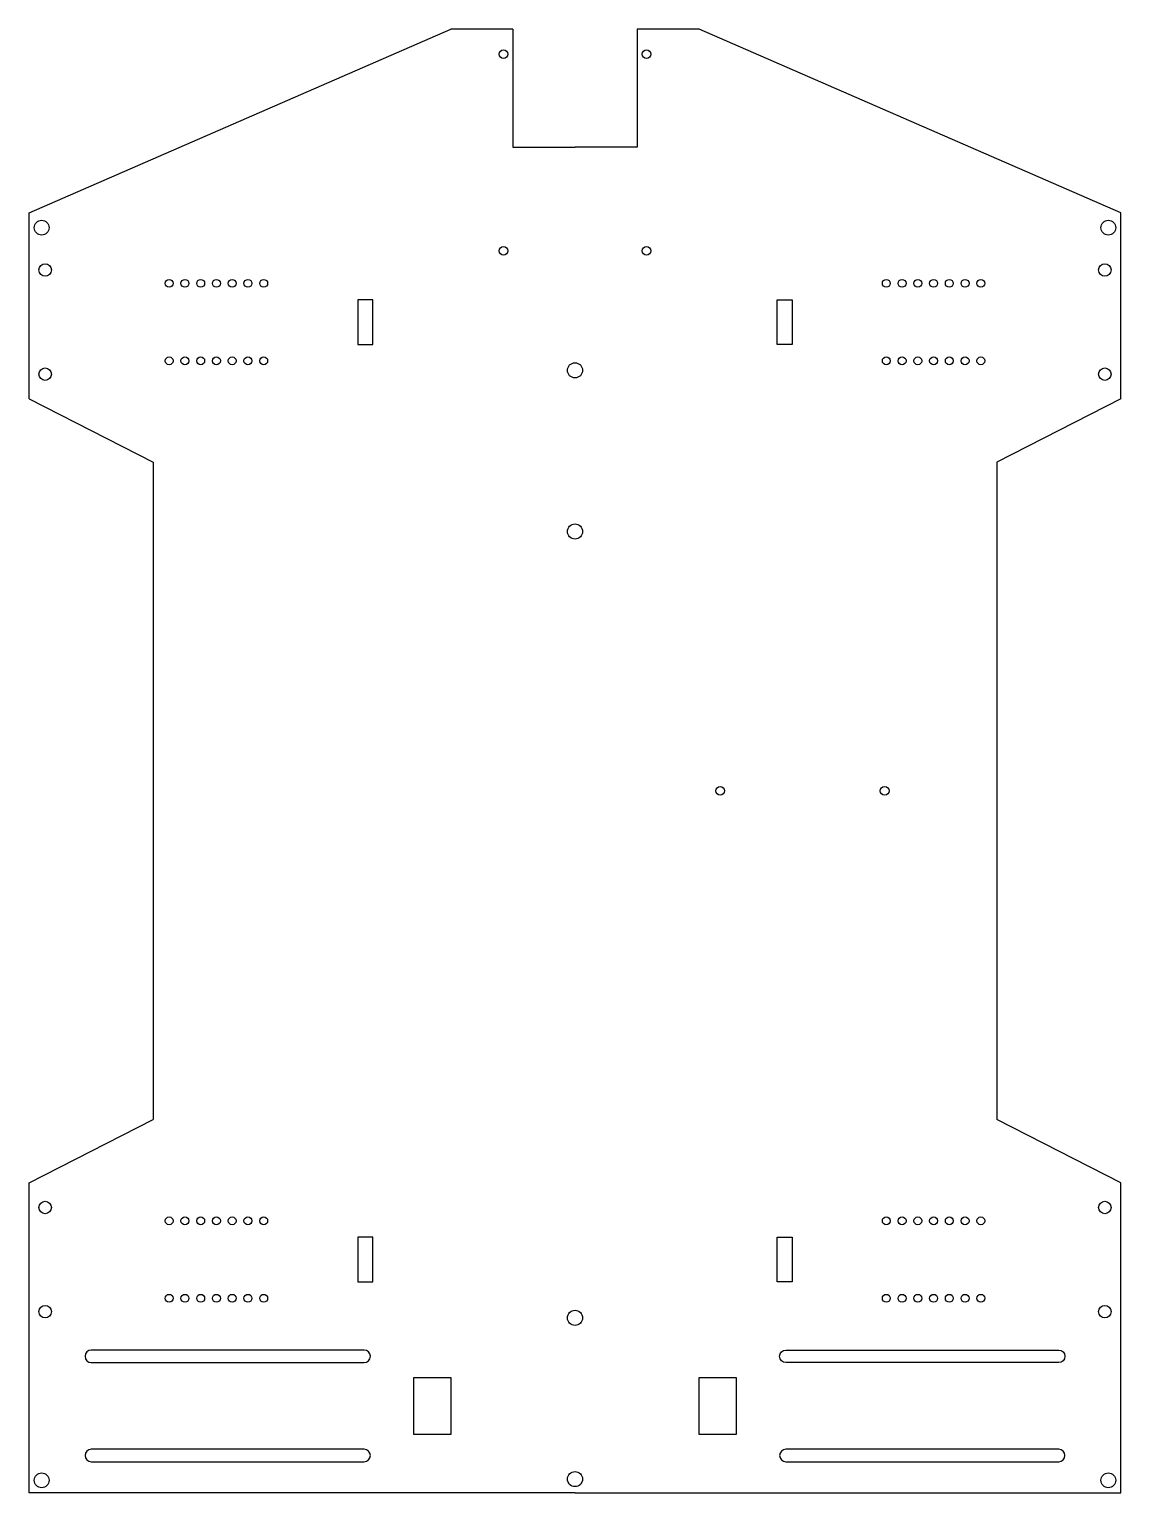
# Model space of a CAD drawing. Header units: millimetres. Extents: x 132 to 572, y -763 to -173.
import ezdxf

# ---------------------------------------------------------------- set-up
doc = ezdxf.new("R2010")
doc.units = ezdxf.units.MM

msp = doc.modelspace()

# ---------------------------------------------------------------- linework, layer by layer
for p, q in [((132.26, -246.73), (302.26, -172.68)), ((327.26, -172.68), (302.26, -172.68)), ((327.26, -172.68), (327.26, -220.18)), ((377.26, -172.68), (377.26, -220.18)), ((402.26, -172.68), (377.26, -172.68)), ((572.26, -246.73), (402.26, -172.68)), ((327.26, -220.18), (352.26, -220.18)), ((377.26, -220.18), (352.26, -220.18)), ((132.26, -321.73), (132.26, -246.73)), ((572.26, -321.73), (572.26, -246.73)), ((132.26, -321.73), (182.26, -347.2)), ((572.26, -321.73), (522.26, -347.2)), ((182.26, -347.2), (182.26, -612.2)), ((522.26, -347.2), (522.26, -612.2)), ((132.26, -637.68), (182.26, -612.2)), ((572.26, -637.68), (522.26, -612.2)), ((132.26, -762.68), (132.26, -637.68)), ((572.26, -762.68), (572.26, -637.68)), ((352.26, -762.68), (132.26, -762.68)), ((352.26, -762.68), (572.26, -762.68))]:
    msp.add_line(p, q)
for points in [[(270.76, -281.73), (264.76, -281.73), (264.76, -299.73), (270.76, -299.73)], [(433.76, -281.73), (439.76, -281.73), (439.76, -299.73), (433.76, -299.73)], [(264.76, -677.68), (270.76, -677.68), (270.76, -659.68), (264.76, -659.68)], [(439.76, -659.68), (439.76, -677.68), (433.76, -677.68), (433.76, -659.68)], [(287.26, -716.18), (302.26, -716.18), (302.26, -739.18), (287.26, -739.18)], [(402.26, -716.18), (417.26, -716.18), (417.26, -739.18), (402.26, -739.18)]]:
    msp.add_lwpolyline(points, close=True)
for points in [[(157.26, -710.18), (267.26, -710.18, 1), (267.26, -705.18), (157.26, -705.18, 1)], [(547.26, -705.18, -1), (547.26, -710.18), (437.26, -710.18, -1), (437.26, -705.18)], [(157.26, -745.18, 1), (157.26, -750.18), (267.26, -750.18, 1), (267.26, -745.18)], [(547.26, -750.18, 1), (547.26, -745.18), (437.26, -745.18, 1), (437.26, -750.18)]]:
    msp.add_lwpolyline(points, format="xyb", close=True)
for centre, radius in [((323.46, -182.68), 1.75), ((381.06, -182.68), 1.75), ((137.26, -252.68), 3), ((567.26, -252.68), 3), ((323.46, -261.98), 1.75), ((381.06, -261.98), 1.75), ((138.66, -269.73), 2.5), ((565.86, -269.73), 2.5), ((188.66, -275.11), 1.6), ((195.01, -275.11), 1.6), ((201.36, -275.11), 1.6), ((207.71, -275.11), 1.6), ((214.06, -275.11), 1.6), ((220.41, -275.11), 1.6), ((226.76, -275.11), 1.6), ((477.76, -275.11), 1.6), ((484.11, -275.11), 1.6), ((490.46, -275.11), 1.6), ((496.81, -275.11), 1.6), ((503.16, -275.11), 1.6), ((509.51, -275.11), 1.6), ((515.86, -275.11), 1.6), ((188.66, -306.35), 1.6), ((195.01, -306.35), 1.6), ((201.36, -306.35), 1.6), ((207.71, -306.35), 1.6), ((214.06, -306.35), 1.6), ((220.41, -306.35), 1.6), ((226.76, -306.35), 1.6), ((477.76, -306.35), 1.6), ((484.11, -306.35), 1.6), ((490.46, -306.35), 1.6), ((496.81, -306.35), 1.6), ((503.16, -306.35), 1.6), ((509.51, -306.35), 1.6), ((515.86, -306.35), 1.6), ((138.66, -311.73), 2.5), ((352.26, -310.18), 3.05), ((565.86, -311.73), 2.5), ((352.26, -375.18), 3.05), ((410.76, -479.7), 1.77), ((477.1, -479.7), 1.77), ((138.66, -647.68), 2.5), ((565.86, -647.68), 2.5), ((188.66, -653.06), 1.6), ((195.01, -653.06), 1.6), ((201.36, -653.06), 1.6), ((207.71, -653.06), 1.6), ((214.06, -653.06), 1.6), ((220.41, -653.06), 1.6), ((226.76, -653.06), 1.6), ((477.76, -653.06), 1.6), ((484.11, -653.06), 1.6), ((490.46, -653.06), 1.6), ((496.81, -653.06), 1.6), ((503.16, -653.06), 1.6), ((509.51, -653.06), 1.6), ((515.86, -653.06), 1.6), ((188.66, -684.3), 1.6), ((195.01, -684.3), 1.6), ((201.36, -684.3), 1.6), ((207.71, -684.3), 1.6), ((214.06, -684.3), 1.6), ((220.41, -684.3), 1.6), ((226.76, -684.3), 1.6), ((477.76, -684.3), 1.6), ((484.11, -684.3), 1.6), ((490.46, -684.3), 1.6), ((496.81, -684.3), 1.6), ((503.16, -684.3), 1.6), ((509.51, -684.3), 1.6), ((515.86, -684.3), 1.6), ((138.66, -689.68), 2.5), ((352.26, -692.18), 3.05), ((565.86, -689.68), 2.5), ((137.26, -757.68), 3), ((352.26, -757.18), 3.05), ((567.26, -757.68), 3)]:
    msp.add_circle(centre, radius)

doc.saveas('drawing.dxf')
